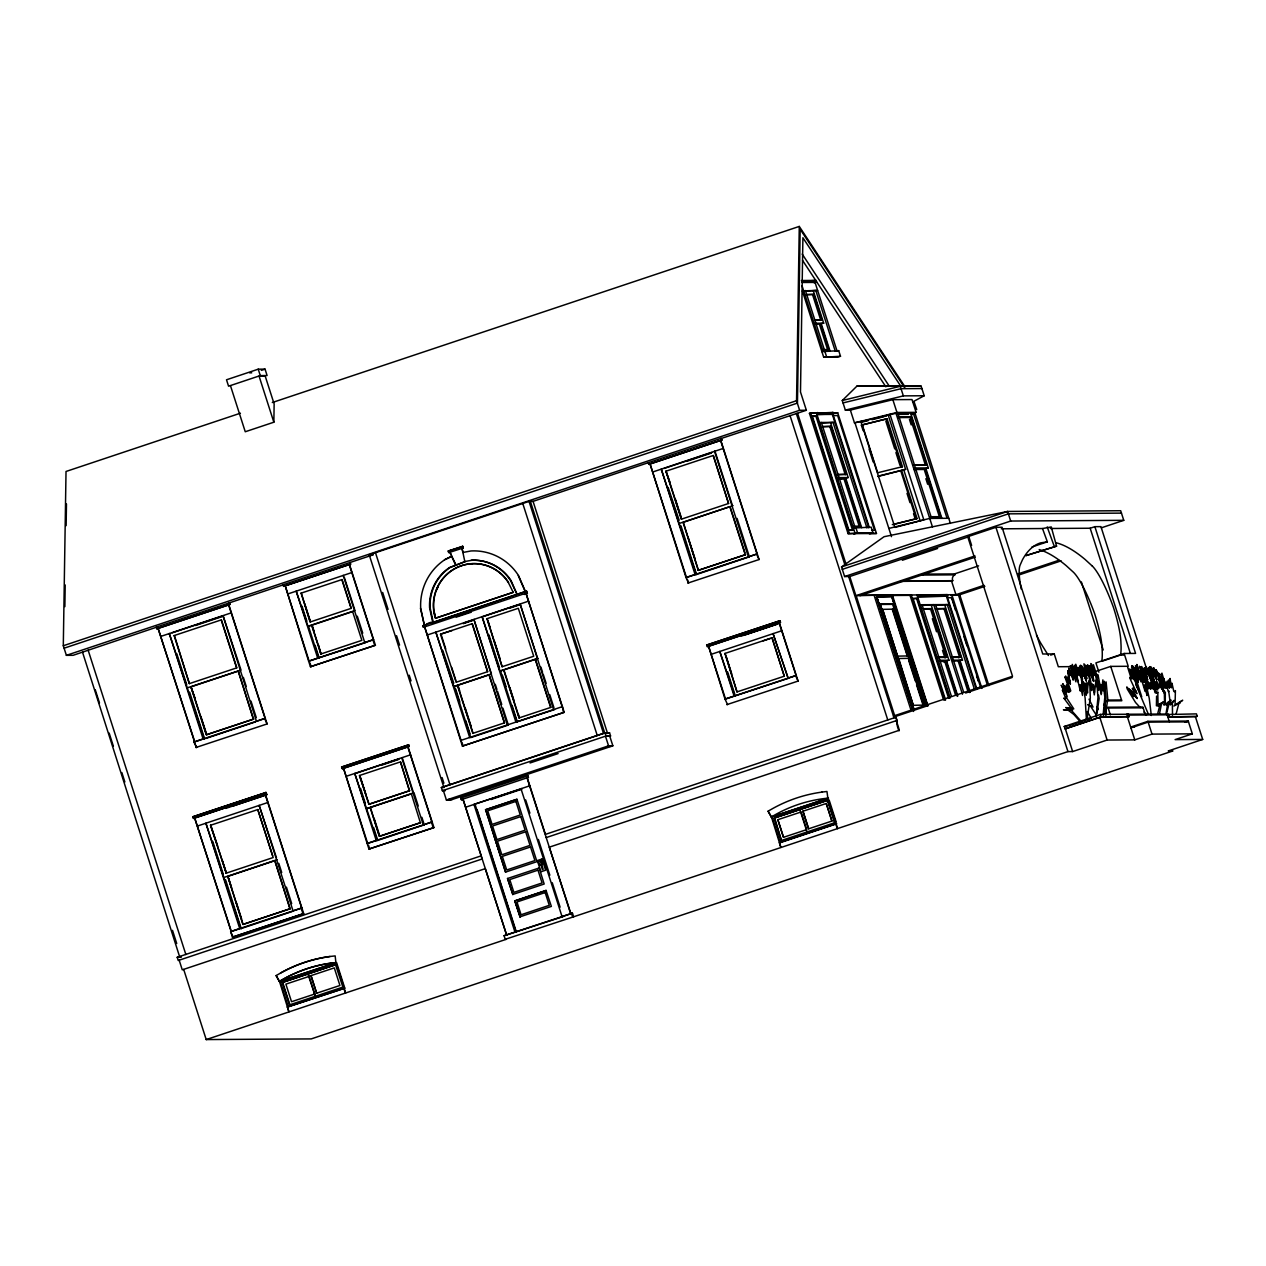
<?xml version="1.0" encoding="UTF-8"?>
<svg xmlns="http://www.w3.org/2000/svg" width="1266" height="1266" viewBox="0 0 1266 1266"><rect width="100%" height="100%" fill="white"/><g stroke="black" fill="none" stroke-linecap="round" stroke-linejoin="round"><path stroke-width="1.5" d="M1156.744 688.388L1156.76 686.837L1157.694 690.065M157.158 628.775L156.145 627.176L229.51 602.822L230.016 604.42L157.158 628.775L156.652 627.176L73.112 655.313L66.386 655.345L63.3 645.755L66.022 471.474L240.429 413.191M64.867 606.667L65.199 584.939M66.133 525.659L66.465 503.931M273.852 422.211L274.136 403.917L265.195 376.065L259.055 376.113L273.852 422.211L245.256 431.753L230.459 385.655M900.886 386.367L802.897 237.739L800.492 391.985L806.363 410.263L799.621 410.295L796.551 400.705L799.273 226.424L272.301 402.525M1156.586 696.11L1156.412 705.858L1163.549 701.95L1160.147 703.896L1157.63 713.992M1165.258 704.086L1165.321 692.106L1164.926 693.262L1163.818 692.803M1092.273 675.458L1092.226 677.12L1088.491 665.536L1090.026 672.483M1159.466 713.992L1161.476 703.896L1164.53 701.506L1159.165 705.558M1165.875 714.23L1167.98 702.472L1171.05 700.082L1164.593 704.94L1164.293 690.508L1163.96 691.742L1162.948 691.394L1161.001 683.149L1160.875 687.802L1159.102 678.386L1159.672 685.761L1158.865 688.261L1156.602 681.282L1157.171 688.071L1156.333 688.261L1151.854 673.195L1152.598 682.216L1146.679 669.872L1147.218 674.889L1144.353 668.163L1147.597 679.937L1140.745 667.34L1142.438 673.765M1101.23 690.033L1101.246 685.001L1102.259 685.302L1103.034 690.872M1096.134 716.983L1097.954 697.487L1096.831 682.2L1095.992 680.159L1094.299 694.892L1092.558 684.115L1091.624 683.925L1091.672 690.587L1088.728 675.522L1088.048 673.417L1087.636 675.411L1083.902 663.827L1086.402 681.393L1080.499 665.267L1082.288 679.573L1078.252 667.942L1079.771 675.031L1078.569 673.037M1103.145 714.831L1104.822 697.218L1102.876 679.874L1101.167 694.623L1099.442 683.83L1097.511 681.583L1096.926 686.615M1086.814 719.325L1087.494 711.555M1098.033 687.201L1098.35 683.64L1098.556 690.318L1095.612 675.253L1094.932 673.148L1094.52 675.126L1090.786 663.542L1093.286 681.108L1087.383 664.982L1088.887 674.572M1166.429 714.198L1168.993 704.054L1172.411 702.092L1166.413 705.384M1103.414 689.685L1104.379 681.314L1105.993 698.231L1103.635 715.021M1105.645 713.787L1107.75 698.816L1106.104 681.899L1104.68 693.309M1176.082 714.166L1179.073 702.567L1182.713 700.256L1175.07 704.909L1175.402 690.603L1174.959 691.822L1173.804 691.442L1171.968 683.213L1171.604 687.834L1170.021 678.449L1170.322 685.776L1169.262 688.229L1167.015 681.25L1167.331 687.992L1166.366 688.166M1096.957 713.518L1099.125 698.515L1098.587 695.176M1085.912 693.815L1086.972 682.611L1087.747 692.739M1087.035 719.104L1090.311 697.977L1089.757 682.785L1088.902 680.728L1086.244 695.303L1084.756 684.574L1083.696 684.352L1083.427 690.983L1080.784 675.965L1080.088 673.86L1079.534 675.807L1075.784 664.223L1077.825 681.725L1076.97 679.067M1170.021 686.457L1170.354 684.795M541.215 863.475L541.073 862.383M541.626 864.456L541.215 861.197M1156.475 691.948L1156.08 693.088L1154.988 692.629L1153.104 684.479L1152.835 688.941L1151.174 679.668L1151.601 686.837L1150.636 689.131L1148.389 682.152L1148.816 688.751L1147.898 688.831L1143.451 673.813L1144.021 682.58L1137.928 669.999L1138.371 674.889L1135.444 668.084L1138.656 679.795L1131.551 666.865L1136.077 683.339L1127.658 667.293L1131.345 678.893L1129.778 677.405L1130.443 679.525L1136.979 693.657L1132.975 688.008L1132.247 688.625L1137.248 698.563L1126.787 686.947L1127.278 689.068L1135.57 702.535L1140.207 707.567M1103.62 705.257L1105.962 700.905L1104.87 703.057L1105.914 715.417M538.588 862.32L539.838 861.007M911.251 414.916L916.109 412.352L911.995 399.55L892.847 399.676L850.356 410.089L845.356 410.121L842.27 400.531L857.05 386.003L921.126 386.162L924.212 395.752L912.754 401.892M1134.368 690.334L1135.096 689.717L1136.314 691.79M971.623 545.44L968.822 536.721L849.755 576.521L844.612 576.552L841.542 566.946L884.079 536.705L1007.609 511.448L1120.695 510.736L1123.765 520.326L1101.373 527.811M276.225 975.595L279.501 981.451L288.917 1011.835L287.382 1007.04L344.795 988.176L336.582 962.587L279.343 981.451L276.067 975.595L280.672 973.016A144.72 141.792 89.6 0 1 330.078 956.495M828.55 798.181L771.295 817.029L768.019 811.19L772.624 808.594A144.72 141.792 89.6 0 1 822.045 792.089M1177.348 704.244L1180.466 702.456L1173.914 706.032M1163.501 704.846L1165.907 703.516M444.508 559.73L451.899 556.233L444.762 559.73A54.375 53.283 89.6 0 0 420.692 608.234L424.395 625.357L420.454 608.234M423.224 627.35L527.147 592.789L526.624 591.19L525.2 591.57L433.273 622.461L430.092 607.727A45.038 44.136 89.6 0 1 450.016 567.548L465.302 561.518L449.509 567.548A45.038 44.136 89.6 0 0 429.585 607.727L432.766 622.476C428.13 621.052 421.309 629.265 423.224 625.736M863.143 430.662L861.371 425.123L887.039 418.714L902.436 466.679L900.664 467.36M882.798 417.02L886.374 415.659L871.847 419.22M860.912 421.673L897.705 412.843L931.586 518.395M885.25 419.394L887.039 418.714M877.924 476.507L905.617 469.354L888.162 414.979M893.321 524.488L917.09 518.538L901.677 470.556M894.825 527.447L923.832 519.851L889.951 414.299M258.232 369.181L226.503 379.784L228.56 386.193L260.29 375.591L267.094 375.543L265.053 369.15L258.232 369.181L260.29 375.591M261.318 370.384L265.053 369.15M814.133 282.809L816.475 282.017L815.969 280.419L802.691 281.274M804.796 291.259L815.763 290.42L835.275 351.188L838.693 350.65L840.497 356.252L837.744 357.17L823.707 357.265L802.391 290.895L817.614 290.405M805.398 294.851L813.769 294.408L821.982 319.997L815.415 320.425M815.89 324.397L823.691 323.194L813.421 291.212M821.903 351.663L838.693 350.65M824.103 349.986L828.882 349.574L820.669 323.985M823.707 357.265L840.497 356.252M63.3 645.755L796.551 400.705M66.386 655.345L799.621 410.295M609.769 736.226L612.855 745.816L608.566 745.848L605.48 736.242L610.56 735.957L609.532 732.761L603.534 733.441L443.717 786.851L369.213 554.809L529.03 501.399L533.065 501.368L648.113 462.755L649.126 464.353L721.984 439.998L720.971 438.4L648.113 462.755M350.144 562.5L350.666 564.098L283.568 586.364L283.062 584.765L373.264 554.777L369.213 554.809M229.51 602.822L283.552 584.75L284.075 586.348M721.478 438.4L806.363 410.263M156.667 628.775L230.016 604.42M283.568 586.364L350.666 564.098M648.619 464.353L721.984 439.998M809.433 413.317L816.428 412.89L855.056 533.223L853.885 533.619L848.078 533.651L809.433 413.317L837.712 412.748L876.468 533.492L853.885 533.619M815.241 413.286L832.996 412.4L833.503 413.998L832.332 414.393L816.934 414.488L833.503 413.998M815.984 416.356L816.776 416.087L853.363 530.027L852.572 530.296L848.109 530.327L811.538 416.387L815.984 416.356L852.572 530.296M172.113 632.873L223.56 615.687M664.08 468.452L711.84 452.5M195.423 625.499L222.974 616.289M687.391 461.077L711.27 453.101M830.638 413.191L832.996 412.4M173.933 635.643L221.186 619.929L236.6 667.91L189.346 683.624L174.439 635.643M300.849 593.232L341.836 579.606L351.078 608.392L310.091 622.017L301.355 593.232M665.9 471.221L713.154 455.523L728.567 503.488L681.298 519.202L665.9 471.221L669.967 482.299M448.18 551.058L462.786 546.342L463.293 547.941L448.702 552.656L448.18 551.058L462.786 546.342M820.954 423.24L833.044 422.401L866.941 527.938M822.979 426.816L831.05 426.389L846.448 474.354L836.652 474.813M897.278 413.618L914.859 412.732L950.402 523.412M897.641 417.21L911.188 416.736L926.585 464.717L913.039 465.192M365.763 642.527L317.75 658.241L296.181 591.08L307.986 626.259L354.986 610.544L344.289 577.217M307.986 626.259L312.116 625.198L313.857 630.61M187.241 687.865L204.174 739.028L203.161 739.043L169.28 633.491L187.241 687.865L241.015 670.062L223.053 615.687L256.428 721.24L265.053 718.36L228.592 604.816M679.193 523.444L696.126 574.622L695.129 574.622L661.232 469.085L679.193 523.444L732.967 505.64M830.702 423.176L848.157 477.551L839.326 479.149M311.626 625.214L320.868 654L361.854 640.374L352.613 611.589L311.879 625.214L321.121 654M508.568 582.502A41.651 40.813 89.6 0 0 456.741 567.706A41.651 40.813 89.6 0 0 435.631 618.219L513.173 592.298L508.315 582.502A41.651 40.813 89.6 0 0 456.488 567.706A41.651 40.813 89.6 0 0 435.377 618.219L513.426 592.298M349.479 564.494L375.416 645.249L310.423 666.723L308.619 661.137L373.612 639.662M317.75 658.241L309.126 661.121L285.246 585.968M422.717 625.752L526.624 591.19M456.187 617.159L471.237 612.206M524.314 594.466L527.447 593.422M310.423 666.723L375.416 645.249M463.704 623.078L474.449 619.501M483.074 616.621L518.886 604.642M910.824 413.539L928.279 467.914L922.914 469.48L914.084 469.544M463.182 623.679L473.927 620.087M509.407 608.234L520.152 604.642M456.156 682.184L440.505 634.219L472.091 623.742L487.505 671.724L456.409 682.184M486.73 618.773L518.316 608.297L533.714 656.263L502.127 666.739L487.236 618.758M440.505 634.219L452.073 630.515M194.932 697.883L190.865 686.821L206.279 734.786L253.786 719.072M698.246 570.365L745.5 554.666L698.246 570.365L683.339 522.399M194.03 741.923L196.594 747.51L194.03 741.923L265.306 718.36M687.359 579.369L688.562 583.104L685.998 577.502L757.258 553.938M203.161 739.043L194.537 741.923L158.092 628.379L194.204 740.072M695.129 574.622L686.504 577.502L650.059 463.957L685.998 577.502M206.01 738.426L255.605 721.842M697.977 574.004L749.409 556.818M195.834 747.526L267.094 723.946L228.845 604.816M687.802 583.104L759.062 559.54L720.813 440.394M869.41 533.92L872.939 532.749L871.135 527.147L853.395 528.033L855.246 528.017L821.349 422.464M848.109 530.327L853.363 530.027M854.186 526.751L860.532 526.324L845.134 478.342M848.078 533.651L855.056 533.223M854.012 534.015L857.541 532.844L872.939 532.749M930.652 517.129L940.67 516.67L925.256 468.705M469.733 737.619L435.836 632.066L453.798 686.441L491.414 673.876L474.544 621.369M554.555 709.593L515.942 722.174L482.061 616.621L500.023 670.996L537.623 658.415L520.168 604.056L553.558 709.593M453.798 686.441L457.944 685.381L459.621 690.571M500.023 670.996L504.169 669.936M538.129 658.415L503.915 669.936L519.313 717.917M841.542 566.946L1007.609 511.448L1010.695 521.038L1123.765 520.326M842.301 569.352L1008.385 513.854L1121.454 513.126M844.612 576.552L1010.695 521.038M893.448 716.05L1012.531 676.266L967.73 536.721L995.931 527.305L1002.071 527.257L1042.757 654L1054.23 653.921L1058.329 666.723L1075.831 666.612L1077.034 670.347M902.342 560.252L937.6 548.479M1001.295 528.808L1042.504 528.539L1051.255 526.941L1056.572 546.137L1026.014 555.584L1056.572 546.137M192.749 816.807L266.097 792.469L266.62 794.067L193.761 818.406L192.749 816.807L266.097 792.469M341.583 767.069L408.681 744.819L409.187 746.418L342.611 768.668L341.583 767.069L408.681 744.819M706.65 645.059L779.998 620.72L780.521 622.318L707.662 646.657L706.65 645.059L779.998 620.72M849.755 576.521L855.911 595.7L974.978 555.916M193.255 818.406L266.62 794.067M342.105 768.668L409.187 746.418M707.156 646.657L780.521 622.318M859.946 595.685L975.279 557.135M225.696 808.404L266.683 794.7M741.449 636.038L778.717 623.584M233.387 805.904L266.936 794.7M745.437 634.788L777.102 624.201M855.911 595.7L892.308 594.83L927.915 705.716M457.437 685.381L472.851 733.362L504.438 722.886L489.024 674.905L457.691 685.381L473.104 733.362M503.662 669.936L519.06 717.917L550.647 707.441L535.249 659.459M1031.98 546.975L1047.362 541.832L1042.504 528.539M355.73 773.384L399.106 758.888M382.3 764.917L398.568 759.473M1050.337 528.492L1090.168 528.239L1094.868 526.672L1100.929 526.64L1147.138 670.553M922.882 574.115L954.485 573.925L978.602 565.855M460.602 740.499L562.167 706.713L525.96 593.168L564.225 712.315L462.406 746.101L424.664 626.955L461.109 740.499M927.155 705.748L892.024 596.571L927.551 705.621M502.934 708.185L508.346 725.038L470.746 737.603L454.304 686.441M222.294 860.342L226.44 873.255L210.536 825.274L257.789 809.575L272.601 855.705M369.118 804.321L359.386 775.536L400.373 761.926L409.614 790.712L368.881 804.321L359.623 775.536M724.69 653.525L771.943 637.827L784.271 676.202L737.002 691.916L725.196 653.525M763.161 640.849L770.393 638.428M900.221 581.41L952.776 580.698A4.431 4.336 89.6 0 1 954.786 574.843L954.485 573.925M462.406 746.101L564.225 712.315M947.712 596.175L917.597 596.745L947.712 596.175L947.19 594.577L917.09 595.147L950.117 698.041M917.439 598.359L912.2 598.644L917.439 598.359L949.453 698.057M916.521 684.795L923.12 705.368L923.911 705.115L893.1 609.152L892.308 609.421L906.725 654.332M947.19 594.577L946.018 594.973L976.054 688.53M954.77 595.083L984.014 585.303M1017.706 574.036L1058.867 560.284M984.853 586.348L958.805 595.052L950.861 595.099M1018.339 575.16L1061.13 560.854M921.616 605.512L933.707 604.657L962.461 694.211M929.355 609.437L931.713 608.645L947.237 657.022L944.895 657.814M935.163 605.417L947.253 604.578L974.203 688.53M935.463 609.009L945.259 608.566L960.783 656.943L958.441 657.719M368.628 804.321L409.614 790.712M366.507 808.563L377.284 840.545L376.271 840.561L354.717 773.384L366.507 808.563L413.523 792.864L402.224 757.685M367.013 808.563L370.653 807.518M445.347 790.68L442.372 790.712L441.343 787.499L605.069 732.792L609.532 732.761M442.372 790.712L606.097 735.989L610.56 735.957M530.027 762.971L558.1 753.587M727.57 704.64L725.022 699.054L796.282 675.474M788.18 678.354L773.035 633.586L788.18 678.354L725.529 699.038L708.58 646.277L725.022 699.054M787.42 678.354L796.029 675.474L779.096 622.714M726.826 704.64L798.086 681.076L779.334 622.698M225.934 873.255L273.187 857.541L257.789 809.575M443.322 790.443L446.407 800.033L608.566 745.848M612.855 745.816L450.696 800.017L446.407 800.033M481.191 855.848L481.966 859.044L178.237 960.498L177.208 957.302L481.191 855.848L463.024 799.257L461.346 799.653L460.84 798.055L527.922 775.789L528.444 777.387L527.004 777.783L570.649 913.72L572.469 913.197L573.625 916.79L1067.95 751.593L1072.65 751.561L1107.117 740.04L1134.779 739.866L1152.013 734.106L1192.335 733.853L1188.236 721.05L1147.898 721.319L1130.665 727.08L1134.51 727.048M230.792 929.703L194.679 818.01L231.14 931.554L239.765 928.674L205.867 823.137L223.829 877.496L277.096 859.693M461.346 799.653L528.444 777.387M923.911 705.115L913.277 705.304L898.718 658.399M907.326 656.199L908.118 655.93L897.562 656.136L883.209 611.225M908.102 658.589L908.893 658.336L898.322 658.526M370.147 807.518L379.389 836.304L420.629 822.694M379.642 836.304L420.375 822.694L411.387 793.909L370.4 807.518L379.389 836.304M515.04 932.298L473.959 804.369L522.051 788.655L520.959 788.655L562.041 916.6L563.133 916.584L504.09 935.716L505.245 939.309L506.258 939.309L206.216 1039.576L183.697 969.44M490.939 799.526L521.671 789.256M408.016 746.798L433.953 827.568L368.96 849.043L367.156 843.441L432.149 821.966M376.271 840.561L367.662 843.441L343.529 768.272L367.156 843.441M379.088 839.944L424.284 824.846M485.448 809.734L516.955 799.273L536.974 861.64L505.482 872.116L485.796 809.734M516.955 799.273L485.622 809.734L505.64 872.116M368.96 849.043L433.953 827.568M943.566 661.802L948.946 660.219L931.365 605.449M953.108 661.343L962.492 660.14L944.895 605.354M227.975 876.452L242.882 924.433L290.389 908.719M1050.701 655.108L1054.23 653.921M265.449 794.447L303.698 913.593L232.438 937.157L230.634 931.57L301.894 907.991M292.209 911.488L240.762 928.674L223.829 877.496M913.277 705.304L882.608 609.357L893.1 609.152M232.438 937.157L303.698 913.593M896.819 716.034L928.453 705.463M965.657 693.024L1012.167 677.484M896.233 720.686C903.228 739.961 895.632 726.637 897.024 720.417L895.996 717.221L545.44 834.373L527.257 777.783M897.024 720.417L546.2 837.586M1072.27 667.799L1075.831 666.612M1094.868 526.672L1135.57 653.414L1124.129 653.478L1095.913 662.909L1098.904 672.183M1123.971 655.028L1120.521 655.044L1101.721 661.327A82.48 15.714 71.5 0 0 1102.116 649.411A45.323 8.64 71.5 0 0 1094.615 613.583A56.543 10.777 71.5 0 0 1073.283 572.105L1066.241 565.696A660.836 125.856 71.5 0 0 1039.196 549.571M463.024 799.257L506.669 935.178L485.305 868.634L182.272 969.835L179.186 960.229M899.319 730.276L549.286 847.176L570.903 913.72M1095.058 671.629L1110.725 666.391L1128.228 666.28L1124.129 653.478M507.524 878.509L512.841 894.492L507.524 878.509L539.031 868.033M512.667 894.492L544.174 884.032L539.205 868.033M515.626 902.674L520.184 916.885L514.724 900.901L546.216 890.425L514.882 900.901L520.025 916.885M345.665 992.987L335.901 962.603L279.501 981.451A137.978 135.193 89.6 0 1 335.901 962.603L335.158 955.909L329.92 956.495A144.72 141.792 89.6 0 0 280.498 973.016M768.193 811.19L771.469 817.029L827.869 798.181L826.951 791.487L821.887 792.089M282.255 982.511L335.696 964.708L282.255 982.511L289.455 1004.903L342.88 987.1L335.522 964.708M774.222 818.105L827.663 800.302L834.848 822.678L781.407 840.482L774.222 818.105L827.663 800.302M311.009 975.627L334.287 967.889L339.937 985.486L316.658 993.209L311.009 975.627L316.658 993.209M802.976 811.205L826.255 803.483L831.904 821.064L808.626 828.803L802.976 811.205L808.626 828.803M314.807 994L291.528 1001.722L285.879 984.125L309.157 976.403L315.408 996.389L307.891 974.013M777.846 819.703L801.125 811.981L806.774 829.578L783.496 837.301L777.846 819.703L783.496 837.301M1126.566 714.277L1128.449 714.214L1129.209 716.619L1099.838 717.363L1065.371 728.884L1064.231 726.494L1100.423 714.404L1166.888 714.024L1169.404 721.873M1068.757 725.861L1088.76 719.183M1065.007 728.899L1101.198 716.793L1129.209 716.619M519.851 916.885L551.359 906.409L546.057 890.425M287.382 1007.04L344.795 988.176M771.469 817.029L780.885 847.413L779.35 842.618L836.082 823.77M836.763 823.755L780.362 842.618L772.149 817.029M504.09 935.716L572.469 913.197M562.041 916.6L570.649 913.72M1167.062 714.546L1196.449 713.882L1197.209 716.271L1195.753 716.762L1167.822 716.936L1197.209 716.271M1130.918 727.871L1148.167 722.111L1188.489 721.857M505.245 939.309L573.625 916.79M1184.786 722.206L1188.236 721.05M1192.335 733.853L1175.101 739.613L1202.7 739.439L1195.42 716.762M1202.7 739.439L1168.233 750.96L1172.949 750.928L311.23 1038.911L206.216 1039.576M842.27 400.531L900.268 386.288L921.126 386.162M843.045 402.92L901.044 388.694L921.901 388.551M845.356 410.121L903.354 395.878L924.212 395.752M850.356 410.089L854.471 422.876L896.961 412.463L916.109 412.352M854.471 422.876L860.88 421.436L894.761 526.972M860.943 421.895L868.207 420.122M861.007 422.369L868.27 420.581M871.91 419.695L880.994 417.464M861.371 425.123L886.153 419.046L901.55 467.027M902.436 466.679L877.67 472.756L862.273 424.775M878.367 476.032L905.617 469.354M892.308 524.615L917.09 518.538M888.859 528.428L929.735 518.411L948.756 518.285M1047.362 541.832L1040.478 542.908A660.836 125.856 71.5 0 0 1022.453 559.809L1020.111 565.111A55.815 10.634 71.5 0 0 1021.203 588.991M801.41 280.514L815.969 280.419M801.916 282.112L816.475 282.017M802.755 282.492L815.051 282.413L837.127 351.173M806.569 294.456L813.769 294.408M814.782 320.045L821.982 319.997M815.067 323.241L823.691 323.194M823.47 349.606L828.882 349.574M824.926 351.252L823.074 351.268L802.027 285.705M249.624 372.837L251.728 372.821M914.289 402.366L916.742 409.551M837.712 412.748L831.825 412.795L868.793 527.938M896.866 414.393L908.482 414.314M816.776 416.087L812.313 416.118L848.9 530.058M898.813 416.815L911.188 416.736M898.227 417.59L908.83 417.527M819.498 422.48L834.895 422.385M822.425 426.436L831.05 426.389M723.377 448.386L652.876 471.949M713.407 455.507L728.567 503.488M914.21 464.796L926.585 464.717M914.732 467.993L928.279 467.914M915.255 469.148L924.085 469.085L939.483 517.066M837.823 474.418L846.448 474.354M838.408 477.614L848.157 477.551M838.788 478.77L843.963 478.738L859.361 526.719M930.067 516.734L940.67 516.67M679.177 520.247L668.116 487.347M853.632 526.371L860.532 526.324M871.657 530.312L874.49 530.296L837.649 415.565L833.392 415.58L869.014 526.561M870.581 533.524L876.468 533.492M967.73 536.721L968.822 536.721M463.293 547.941L462.28 546.342M759.062 559.54L756.498 553.938M449.826 552.34L455.902 564.652M352.059 572.485L287.809 593.96M919.227 575.08L954.786 574.843M342.089 579.606L351.331 608.392M901.408 581.015L952.776 580.698M527.147 592.789L526.118 591.19M861.117 595.289L955.941 594.688L951.573 581.094M892.308 595.479L911.821 595.352M892.498 596.428L876.626 596.666L913.277 709.482M876.357 597.188L892.055 596.666M528.539 601.176L427.481 634.946M892.562 604.357L880.313 604.436L914.131 709.767M920.16 604.752L949.104 604.562M231.409 612.807L160.909 636.371M923.088 608.709L931.713 608.645M936.634 608.614L945.259 608.566M923.642 609.088L930.542 609.041L946.066 657.418L937.441 657.481M221.439 619.929L236.853 667.91M473.943 619.501L507.334 725.054L508.346 725.038M472.345 623.742L487.758 671.708M781.913 630.705L711.397 654.269M772.197 637.827L784.271 676.202M64.218 648.16L797.453 403.094L800.175 229.241L904.51 387.523M82.512 652.164L179.598 956.637L180.943 956.637M320.868 654L318.478 644.995M535.502 659.459L550.9 707.441M308.619 661.137L285.768 587.566M936.903 657.086L947.237 657.022M952.159 656.991L960.783 656.943M950.988 657.386L959.612 657.339L944.072 608.962M939.198 660.282L948.946 660.219M952.744 660.203L962.492 660.14M939.578 661.438L944.737 661.406L955.498 694.892M502.127 666.739L486.983 618.773M238.388 671.107L253.279 719.088M489.277 674.905L504.438 722.886M189.346 683.624L174.186 635.643M453.782 683.229L442.72 650.344M798.086 681.076L795.523 675.49M737.002 691.916L724.943 653.525M1107.94 700.051L1121.518 699.971M1106.262 700.873L1121.771 700.778L1110.725 666.391M562.42 706.713L563.465 712.315M1108.161 708.026L1143.119 707.805M519.06 717.917L518.411 714.309M1126.819 715.084L1167.141 714.815M895.996 717.221L896.597 720.417M267.094 723.946L264.547 718.36M1064.231 726.494L1066.937 726.478M607.332 746.37L611.288 746.339M410.58 754.805L346.346 776.264M400.626 761.926L409.361 790.712M527.922 775.789L527.938 777.387M529.837 785.775L465.587 807.249M441.343 787.499L444.319 787.484M460.84 798.055L461.853 799.637M448.306 799.511L452.263 799.479M268.012 802.454L197.512 826.018M826.255 803.483L831.904 821.064M210.536 825.274L217.562 845.577M834.674 822.678L827.489 800.302M781.407 840.482L774.729 818.089M274.975 860.738L289.882 908.719M230.634 931.57L233.197 937.157M177.208 957.302L181.133 957.27M335.901 962.603L335.743 962.603A137.978 135.193 89.6 0 0 279.343 981.451M309.157 976.403L308.224 973.997M857.05 386.003L900.268 386.288L903.354 395.878M538.81 864.14L540.345 865.089M1092.099 565.886L1085.041 559.414A660.836 125.856 71.5 0 0 1056.271 542.798M1137.09 698.278L1128.876 688.688L1133.656 696.601M1080.642 722.19L1073.821 714.42L1067.839 709.957L1063.408 709.783L1072.619 709.989L1063.851 698.072L1064.943 698.895L1065.687 698.009L1062.364 690.176L1065.418 693.895L1061.193 685.207L1065.276 691.537M1135.982 696.791L1130.38 690.112L1133.197 695.145M1143.989 712.078L1146.505 715.084M1086.988 717.316L1089.187 720.022M1081.306 721.541L1069.564 708.28L1065.656 707.583L1073.758 708.865L1065.592 696.379L1066.589 697.281L1067.206 696.537L1063.994 688.609L1066.811 692.534L1062.775 683.672L1066.605 690.255L1068.726 692.027L1066.494 685.048L1070.799 690.904L1065.671 675.997L1070.324 684.051L1067.966 670.838L1070.45 675.379L1068.868 668.337L1073.172 679.81L1071.811 665.584L1076.274 677.247M1172.506 715.163L1172.379 702.646L1174.041 700.383L1170.512 704.956L1168.629 690.682L1168.565 691.885L1165.685 683.292L1166.144 687.881L1163.913 678.513L1164.926 688.261L1162.663 681.282L1163.312 688.166L1158.707 673.116L1160.242 682.058L1155.035 669.651L1155.969 674.62L1153.358 667.862L1156.792 679.636L1149.433 667.024L1152.076 677.183M1048.406 655.503L1041.048 643.634A48.171 9.178 71.5 0 1 1036.474 635.01M799.273 226.424L905.032 386.858M802.201 254.086L889.302 386.209M802.549 260.4L885.868 386.81M1165.495 685.476L1161.935 673.116L1162.362 682.073L1156.143 669.682L1156.523 674.683L1153.548 667.926L1156.728 679.7L1149.892 666.581L1153.627 680.38M1135.396 670.758L1134.225 668.764L1134.906 671.439M1068.567 683.213L1064.88 676.772L1070.039 691.632L1069.121 691.964L1065.402 686.109L1066.589 690.476M1069.121 673.544L1067.729 671.075L1069.327 681.757M1153.136 680.412L1146.268 666.865L1149.971 678.449M1096.815 715.796L1090.311 705.842L1087.779 704.624L1093.033 707.029L1088.997 699.18M1087.447 711.666L1091.577 719.009M1085.453 672.768L1084.076 670.252L1084.582 673.575M1085.389 673.069L1084.06 670.616L1085.184 677.183M1147.914 672.768L1145.287 667.815L1146.236 672.657M1135.649 680.364L1129.794 668.986L1132.817 678.893M1156.792 679.636L1150.968 666.929L1153.342 675.205M1139.748 674.272L1136.314 667.578L1137.279 672.357M1096.878 706.602L1098.366 709.53M1137.169 668.226L1140.492 674.794M1133.988 676.218L1130.665 669.651L1131.677 674.509M1088 670.205L1086.972 668.179L1087.478 670.347M1141.726 674.778L1140.144 671.645L1140.46 674.367M1151.554 680.159L1146.664 670.236L1146.964 672.942M1137.406 675.664L1133.735 668.543L1134.399 671.202M1159.846 678.212L1155.905 669.92L1156.254 672.61M1069.754 690.002L1067.301 685.128L1068.947 689.242M518.253 575.539L525.2 591.57M1087.083 686.394L1085.627 683.244L1086.908 687.565M1145.398 680.143L1139.463 666.232L1143.609 680.412M1136.188 670.062L1135.206 667.926L1137.564 676.076M1070.324 681.614L1068.093 676.772L1070.45 683.735M1086.307 688.229L1083.11 681.409L1086.829 692.708M450.158 552.34L451.313 554.935M451.645 556.233L455.412 564.668M1148.42 714.309L1136.298 685.618L1135.681 683.529L1141.742 696.822L1131.851 665.647L1138.134 682.501L1133.117 666.217L1138.292 679.889L1134.716 668.306L1138.656 679.795L1135.428 665.663L1140.967 681.836L1136.852 664.46L1145.05 691.189L1144.401 684.89L1147.028 695.556L1145.429 681.219L1149.243 698.341L1151.316 715.496M1153.025 677.342L1148.8 667.673L1151.886 677.579M1086.275 679.62L1084.028 674.509L1085.801 679.763M1135.855 674.588L1132.959 667.657L1135.412 675.791M1147.218 673.781L1145.888 670.553L1146.426 673.18M1145.888 672.515L1144.179 668.321L1147.376 680.048L1140.239 667.119L1141.916 673.496M1138.514 671.835L1137.659 669.73L1137.976 671.898M1139.527 673.734L1137.849 669.572L1138.45 671.866M1085.563 670.901L1084.218 667.578L1085.516 672.404M1155.241 672.135L1153.548 667.926L1154.576 672.737M1090.358 672.879L1091.703 676.25M1088.032 672.309L1084.756 664.476L1086.639 678.893M1087.178 672.293L1085.136 667.673L1085.642 669.841M1080.294 672.562L1078.252 667.942L1080.088 674.889L1077.983 670.205L1078.711 673.433M1072.349 668.622L1071.352 666.027L1072.824 675.348M1093.444 675.648L1089.694 665.742L1091.055 675.142M1086.117 679.035L1081.006 665.489L1082.509 679.462L1078.062 668.1L1078.585 670.284M1158.754 686.615L1157.187 682.342L1157.599 688.957L1156.681 689.036L1152.218 674.018L1152.994 681.108M1152.234 688.039L1150.667 683.767L1150.984 688.72M1145.746 672.578L1144.179 668.321L1147.613 679.937L1141.71 666.502L1145.698 680.19M1088.491 670.078L1087.7 667.957L1088.238 670.141M1135.982 670.679L1137.169 673.955M1151.649 686.963L1150.098 682.706L1150.525 687.786M1047.204 526.972L1054.214 546.152M1167.458 686.615L1165.907 682.327L1166.318 687.216M1090.327 669.556L1089.219 666.391L1090.137 669.825M1089.282 673.987L1086.418 665.837L1088.459 674.936M1083.047 676.107L1079.534 666.106L1082.288 679.573M1095.834 681.583L1098.081 688.562L1096.578 678.908L1101.562 693.357M1089.029 669.018L1088.127 666.391L1089.615 671.93M1134.621 676.535L1136.362 681.757M1168.502 714.056L1169.278 716.445M1090.168 528.239L1130.269 653.114M1147.898 721.319L1152.013 734.106M1145.319 714.657L1142.85 707.014L1107.908 707.235L1110.361 714.879M1127.5 717.189L1134.779 739.866M1081.386 581.933L1103.224 649.964M1095.66 673.496L1096.862 677.215M1098.065 680.95L1099.853 686.552M1100.423 714.404L1101.198 716.793M1099.838 717.363L1107.117 740.04M1065.371 728.884L1072.65 751.561M995.931 527.305L1067.95 751.593M913.182 412.748L947.063 518.3M910.001 417.131L925.414 465.113M925.937 468.689L941.777 518.047M909.431 419.363L911.203 424.901M925.873 478.706L927.646 484.245M959.628 594.45L988.904 685.618M958.473 595.052L987.448 685.302M892.847 399.676L896.961 412.463M895.853 412.858L932.472 526.957M951.905 594.925L981.925 688.419M980.58 687.185L951.858 597.742L947.585 597.758L976.909 689.084M951.336 597.188L955.529 610.275M963.948 636.466L966.939 645.802M976.545 675.727L978.349 681.33M903.829 470.034L920.255 521.212M885.852 421.23L894.73 448.908M895.917 452.611L900.063 465.524M900.791 470.905L916.188 518.886M907.01 493.392L909.969 502.618M913.53 513.68L915.302 519.218M960.134 660.915L970.183 692.233M959.47 660.931L969.614 692.549M958.283 661.311L967.841 691.094M935.558 604.657L963.711 692.344M946.588 661.01L957.824 695.999M932.346 618.742L936.523 631.766M942.505 650.376L944.294 655.946M945.924 661.01L957.27 696.363M922.012 604.737L951.367 696.158M918.261 594.767L918.768 596.365M869.077 449.114L873.223 462.027M916.647 598.612L948.661 698.31M912.976 598.391L945.591 699.956M944.8 700.225L911.283 595.194L910.096 595.59L943.613 699.956M854.977 422.876L891.501 536.657M812.598 294.804L820.811 320.393M821.333 323.969L830.005 350.967M819.482 324.381L827.695 349.954M805.413 290.484L826.445 356.347M891.628 596.697L926.68 705.89M925.399 706.333L892.53 603.961L880.107 604.024L914.179 710.147M899.683 629.36L901.503 634.978M911.14 665.014L912.944 670.632M921.98 698.785L924.386 706.286M892.704 609.294L907.722 656.073M908.497 658.462L924.006 706.317M908.703 660.472L915.318 681.045M829.879 426.784L845.277 474.75M845.799 478.342L861.655 527.685M855.737 527.242L857.541 532.844M817.599 412.494L818.105 414.093M876.167 594.941L913.577 711.46M876.752 597.061L912.913 709.72M876.436 597.188L912.612 709.846M874.205 595.59L911.014 710.226M810.62 412.922L849.249 533.271M797.627 413.396L845.925 563.829M856.164 595.7L894.793 716.05M796.282 413.396L844.833 564.604M848.647 576.521L894.033 717.869M790.016 415.501L887.767 719.974M720.971 438.4L721.478 440.014M779.492 620.72L780.014 622.318M720.56 440.394L757.005 553.938L748.396 556.818L714.499 451.282M829.135 800.001L836.177 821.935M837.633 828.565L827.711 798.181A137.978 135.193 89.6 0 0 771.295 817.029M835.75 823.77L837.285 828.565M737.081 518.427L748.823 554.983M715.005 451.266L732.476 505.64M730.086 506.685L744.899 552.815M745.247 554.666L729.833 506.685L683.086 522.399L698.5 570.365M799.843 809.591L807.043 831.984M688.087 537.148L695.192 559.303M726.368 657.181L731.653 673.639M675.3 498.899L681.219 517.351M666.153 471.221L681.551 519.202M680.981 525.865L696.632 574.622M727.618 671.898L734.802 694.29M734.897 696.158L719.768 651.389L734.153 696.158M533.065 501.368L607.569 733.41M605.069 732.792L606.097 735.989M530.375 501.383L604.879 733.425M529.03 501.399L603.534 733.441M522.763 503.488L597.267 735.53M525.453 591.57L518.506 575.539A54.375 53.283 89.6 0 0 470.968 550.963L462.945 552.467L462.011 548.257L464.812 561.518L471.727 560.284A45.038 44.136 89.6 0 1 511.1 580.651L517.082 594.45L510.594 580.651A45.038 44.136 89.6 0 0 471.221 560.284M540.914 667.087L542.576 672.278M543.13 674.003L546.137 683.371M549.745 694.607L553.954 707.726M509.755 687.327L513.79 699.924M487.821 620.609L490.195 627.983M494.341 640.913L500.26 659.364M502.412 675.3L506.036 686.568M512.05 705.304L516.86 720.291M488.945 634.883L499.5 667.783M500.529 670.98L516.955 722.158M571.457 913.197L572.612 916.806M495.243 684.257L496.921 689.448M497.522 691.331L501.732 704.434M525.675 799.938L529.9 813.12M538.366 839.453L549.84 875.202M552.261 882.718L560.11 907.184M465.271 708.169L471.047 726.162M441.011 634.219L445.759 648.967M451.677 667.419L455.823 680.348M455.602 688.862L459.827 702.013M465.825 720.75L470.034 733.853M486.381 811.569L487.552 815.241M494.041 835.418L498.741 850.087M507.872 878.509L509.011 882.054M461.963 742.351L463.166 746.085M477.203 810.003L515.863 930.415M475.051 804.369L516.132 932.298M375.48 552.704L449.984 784.762M382.649 592.425L388.076 609.357M396.543 635.69L399.565 645.106M409.219 675.205L411.039 680.855M442.103 777.593L443.875 783.148M349.638 562.5L350.16 564.098M408.174 744.819L408.696 746.418M349.226 564.494L373.359 639.662L364.75 642.542L343.181 575.365M407.763 746.798L431.896 821.966L423.287 824.846L401.718 757.685M372.853 639.662L374.657 645.264M431.39 821.966L433.194 827.568M357.297 616.194L362.741 633.127M414.029 792.864L418.255 806.031M421.879 817.314L423.683 822.963M374.119 818.311L379.895 836.304M304.821 604.024L310.012 620.213M360.462 777.34L365.652 793.529M301.102 593.232L310.344 622.017M315.092 645.28L319.254 658.241M373.628 827.584L377.79 840.545M302.02 606.129L306.863 621.179M308.493 626.259L318.747 658.241M360.557 788.433L365.383 803.483M309.98 662.988L311.183 666.723M368.517 845.292L369.704 849.027M342.089 767.069L342.611 768.668M229.004 602.822L229.51 604.42M343.782 988.192L345.333 992.987M243.357 677.373L246.284 686.504M250.984 701.127L256.27 717.569M265.607 792.469L266.113 794.067M265.195 794.462L301.64 907.991L293.032 910.871L259.134 805.334L276.494 857.826M301.134 908.007L302.938 913.593M278.789 863.349L281.717 872.496M286.417 887.118L291.686 903.56M200.851 716.334L206.184 732.935M189.631 692.154L204.681 739.028M282.761 982.511L289.946 1004.903M176.734 653.588L186.719 684.669M280.182 981.435L288.395 1007.024M228.576 878.288L231.536 887.513M236.267 902.278L241.6 918.894M210.789 825.274L226.187 873.255M225.617 879.917L241.268 928.674M212.751 841.399L223.307 874.3M193.255 816.807L193.761 818.406M88.114 650.075L185.865 954.548M95.267 689.796L99.492 702.962M109.161 733.061L113.386 746.228M121.853 772.577L124.859 781.977M172.508 930.352L176.718 943.487M891.786 639.425L896.565 654.395M1093.27 676.899L1092.178 673.37L1093.001 676.946M1151.253 680.364L1149.655 675.11L1150.699 680.238M1163.201 680.934L1161.128 673.908L1162.014 680.934M1149.306 687.786L1145.714 675.443L1146.474 682.532M1148.958 686.995L1145.334 674.62L1146.094 683.64L1140.175 671.297L1140.713 676.313M1086.592 669.603L1085.817 666.929L1088.507 676.06L1089.013 674.192L1089.694 676.313L1091.07 683.418M1084.851 675.68L1081.607 665.821L1082.762 671.012M1085.722 669.809L1085.136 667.673L1085.468 670.015M1155.431 686.061L1156.285 689.321M1136.488 677.959L1134.716 668.306L1137.153 675.3L1136.646 673.259M1078.094 675.031L1074.787 665.188L1076.67 677.247M1084.013 687.976L1082.541 685.492L1082.747 687.739M1156.808 689.416L1154.988 681.963L1156.175 688.815M1086.006 674.905L1086.829 678.418M1084.867 669.92L1085.595 673.148M1069.865 672.689L1068.868 668.337L1070.925 675.522L1068.836 671.122L1069.58 674.477M1083.158 672.752L1083.854 675.981M1097.954 683.149L1095.897 673.923L1095.391 675.791L1091.64 664.207L1093.112 674.699M1163.47 691.173L1161.935 684.653L1161.666 689.115M1139.368 671.977L1139.922 674.588M1160.843 684.194L1160.004 679.842L1160.257 685.365M1169.911 687.565L1168.455 679.969L1169.009 687.074M1101.119 691.426L1098.35 676.598L1097.669 674.477L1097.163 676.345L1093.413 664.761L1094.9 675.237M1089.235 674.62L1087.89 665.204L1093.856 681.409L1093.507 678.623M1073.093 679.874L1070.276 665.679L1075.926 681.836L1072.27 664.381L1076.717 676.123L1080.341 691.109L1080.151 684.748L1082.509 695.461L1081.86 680.966L1082.636 683.007L1085.136 698.167L1086.386 719.199M1153.168 687.185L1152.598 679.81L1154.37 689.226L1154.497 684.574L1156.428 692.818L1157.456 693.167L1157.789 691.932L1158.089 706.365M1099.663 686.71L1099.489 684.447L1100.502 684.732L1101.388 692.027M1092.78 686.979L1092.605 684.716L1093.634 685.001L1094.504 692.296M1092.083 565.823A56.543 10.777 71.5 0 1 1113.415 607.316A45.323 8.64 71.5 0 1 1120.932 643.144A82.48 15.714 71.5 0 1 1120.521 655.044M435.362 616.495A41.651 40.813 89.6 0 1 434.555 612.95M436.786 589.734A41.651 40.813 89.6 0 1 438.258 586.443M468.879 564.035A41.651 40.813 89.6 0 1 472.424 563.671M542.592 862.732L542.022 864.456L539.933 865.089L538.192 862.32L539.443 861.022L541.626 861.197L542.592 862.732M238.135 671.107L191.119 686.805L206.532 734.786L253.532 719.072L238.135 671.107M274.722 860.738L227.722 876.452L243.119 924.433L290.136 908.719L274.722 860.738M515.895 801.394L487.695 810.81L492.063 824.403L520.263 814.987L515.895 801.394M520.785 816.586L492.585 826.002L496.937 839.595L525.137 830.18L520.785 816.586M525.659 831.778L497.459 841.194L501.827 854.787L530.027 845.372L525.659 831.778M530.533 846.97L502.333 856.386L506.701 869.979L534.901 860.563L530.533 846.97M542.038 859.013L537.338 860.579L540.93 871.768L545.63 870.201L542.038 859.013M542.133 866.055L541.357 866.324L542.37 869.52L543.161 869.251L542.133 866.055M537.987 870.153L509.787 879.585L513.885 892.372L542.085 882.956L537.987 870.153M545.171 892.546L516.971 901.978L521.07 914.764L549.27 905.332L545.171 892.546M1088.459 670.046L1087.7 667.957L1088.333 670.078"/></g></svg>
